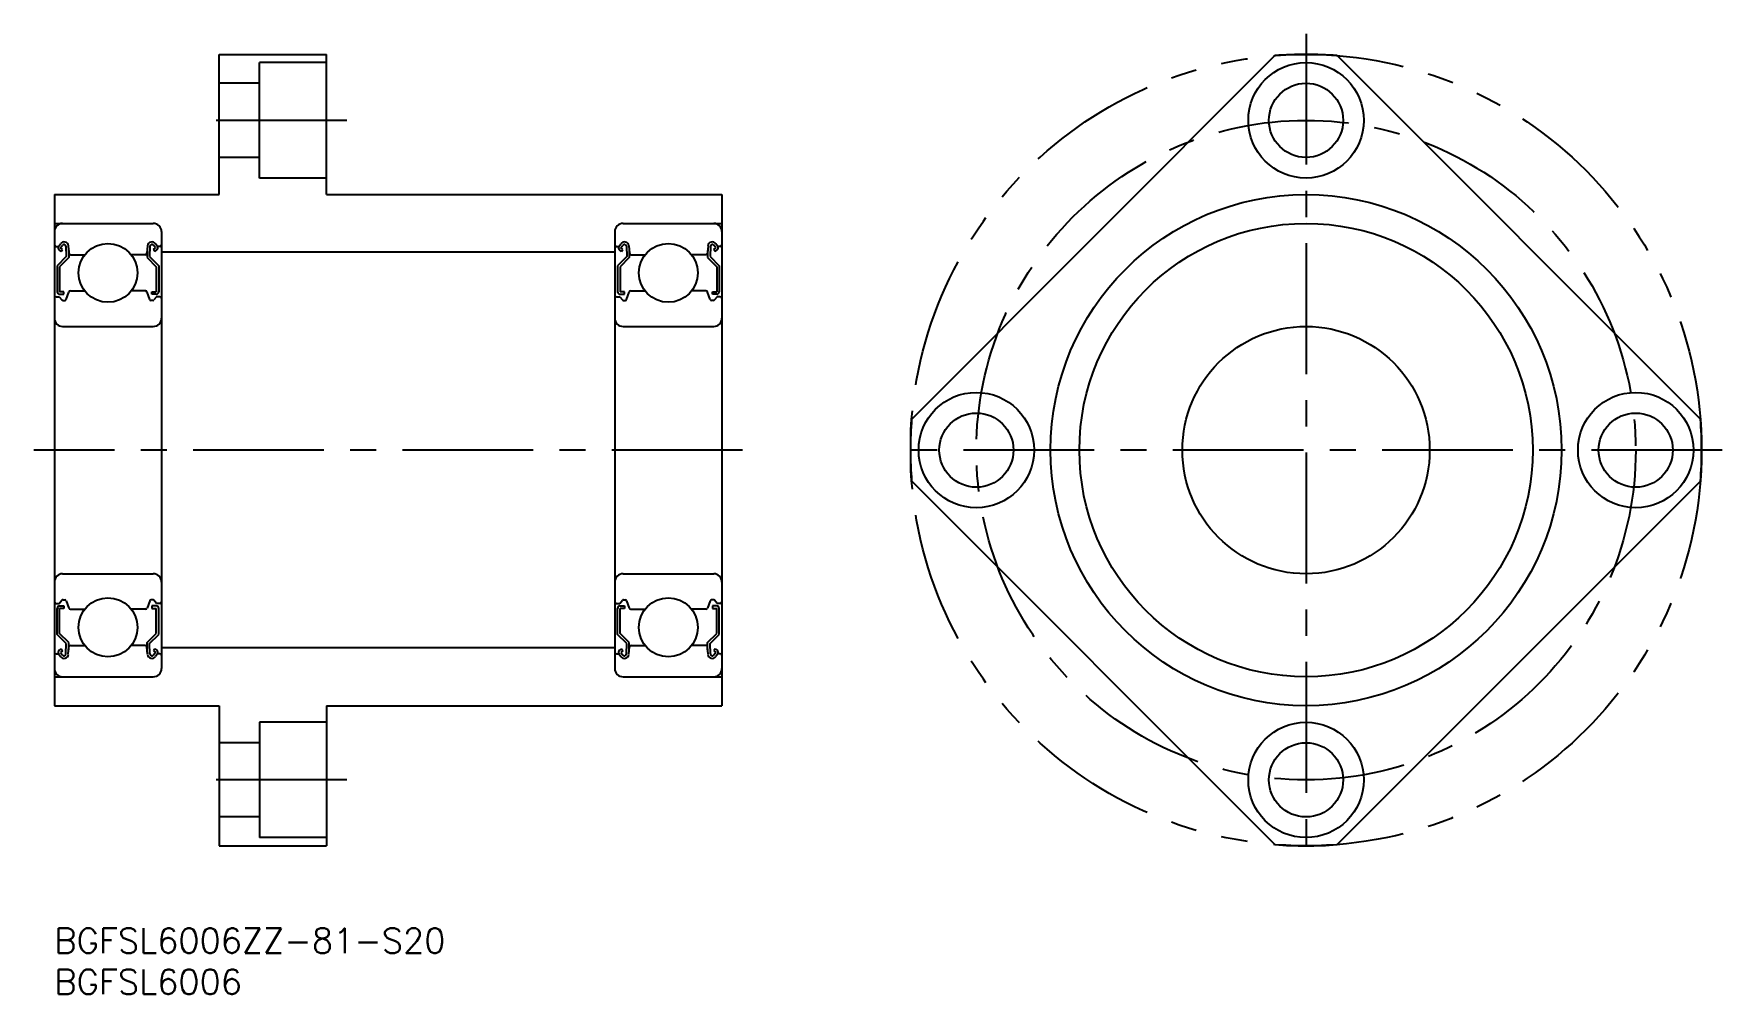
# Model space of a CAD drawing. Extents: x -2 to 202, y -8 to 108.
import ezdxf

# ---------------------------------------------------------------- set-up
doc = ezdxf.new("R2010")
doc.units = 0
doc.header["$LTSCALE"] = 0.5
doc.linetypes.add('CENTER', pattern=[50.8, 31.75, -6.35, 6.35, -6.35])
doc.linetypes.add('PHANTOM', pattern=[63.5, 31.75, -6.35, 6.35, -6.35, 6.35, -6.35])
for name, color, linetype in [('MSM_CENTER', 1, 'CENTER'), ('MSM_CONTINUOUS', 7, 'CONTINUOUS'), ('MSM_IMAGINARY', 6, 'PHANTOM'), ('MSM_PART_NUMBER', 7, 'CONTINUOUS')]:
    doc.layers.add(name, color=color, linetype=linetype)
doc.styles.get("Standard").update_dxf_attribs({"font": 'txt.shx', "height": 3, "bigfont": 'bigfont.shx'})

# ---------------------------------------------------------------- blocks, each defined once
blk = doc.blocks.new('*U25')
at = {"layer": 'MSM_PART_NUMBER'}
blk.add_text('BGFSL6006ZZ-81-S20', height=3, dxfattribs=at).set_placement((0, -3))
blk = doc.blocks.new('*U26')
at = {"layer": 'MSM_PART_NUMBER'}
blk.add_text('BGFSL6006', height=3, dxfattribs=at).set_placement((0, -8))

msp = doc.modelspace()

# ---------------------------------------------------------------- linework, layer by layer
at = {"layer": 'MSM_CENTER'}
for p, q in [((151.87, 108.5), (151.87, 7.5)), ((35.5, 98), (17.5, 98)), ((83.5, 58), (-2.5, 58)), ((202.37, 58), (101.37, 58)), ((35.5, 18), (17.5, 18))]:
    msp.add_line(p, q, dxfattribs=at)
msp.add_circle((151.87, 58), 40, dxfattribs=at)
at = {"layer": 'MSM_CONTINUOUS'}
for p, q in [((20, 106), (33, 106)), ((20, 89), (20, 106)), ((33, 105), (24.9, 105)), ((24.9, 91), (24.9, 105)), ((33, 89), (33, 106)), ((148.1, 105.85), (104.02, 61.77)), ((155.64, 105.85), (199.72, 61.77)), ((24.9, 102.5), (20, 102.5)), ((24.9, 93.5), (20, 93.5)), ((33, 91), (24.9, 91)), ((0, 89), (0, 27)), ((0, 89), (20, 89)), ((33, 89), (81, 89)), ((81, 89), (81, 27)), ((0, 85.5), (12, 85.5)), ((13, 84.5), (13, 31.5)), ((68, 84.5), (68, 31.5)), ((69, 85.5), (81, 85.5)), ((0.2, 82.7), (0.5, 82.7)), ((0.5, 82.7), (0.73, 83.03)), ((0.82, 82.11), (0.57, 82.28)), ((0.75, 82.53), (0.98, 82.86)), ((0.99, 82.35), (0.75, 82.53)), ((0.82, 82.11), (0.99, 82.35)), ((1.4, 82.73), (1.44, 81.47)), ((1.69, 82.77), (1.77, 81.88)), ((1.74, 82.22), (1.74, 81.35)), ((11.31, 82.77), (11.23, 81.88)), ((11.26, 82.22), (11.26, 81.35)), ((11.6, 82.73), (11.56, 81.47)), ((12.01, 82.35), (12.25, 82.53)), ((12.18, 82.11), (12.01, 82.35)), ((12.25, 82.53), (12.02, 82.86)), ((12.18, 82.11), (12.43, 82.28)), ((12.5, 82.7), (12.27, 83.03)), ((12.8, 82.7), (12.5, 82.7)), ((68, 82), (13, 82)), ((68.2, 82.7), (68.5, 82.7)), ((68.5, 82.7), (68.73, 83.03)), ((68.82, 82.11), (68.57, 82.28)), ((68.75, 82.53), (68.98, 82.86)), ((68.99, 82.35), (68.75, 82.53)), ((68.82, 82.11), (68.99, 82.35)), ((69.4, 82.73), (69.44, 81.47)), ((69.69, 82.77), (69.77, 81.88)), ((69.74, 82.22), (69.74, 81.35)), ((79.31, 82.77), (79.23, 81.88)), ((79.26, 82.22), (79.26, 81.35)), ((79.6, 82.73), (79.56, 81.47)), ((80.01, 82.35), (80.25, 82.53)), ((80.18, 82.11), (80.01, 82.35)), ((80.25, 82.53), (80.02, 82.86)), ((80.18, 82.11), (80.43, 82.28)), ((80.5, 82.7), (80.27, 83.03)), ((80.8, 82.7), (80.5, 82.7)), ((1.44, 81.47), (0.34, 80.37)), ((0.34, 80.37), (0.34, 77.2)), ((1.74, 81.35), (0.64, 80.25)), ((0.64, 80.25), (0.64, 77.2)), ((1.97, 81.7), (3.69, 81.7)), ((11.03, 81.7), (9.31, 81.7)), ((11.26, 81.35), (12.36, 80.25)), ((11.56, 81.47), (12.66, 80.37)), ((12.36, 80.25), (12.36, 77.2)), ((12.66, 80.37), (12.66, 77.2)), ((69.44, 81.47), (68.34, 80.37)), ((68.34, 80.37), (68.34, 77.2)), ((69.74, 81.35), (68.64, 80.25)), ((68.64, 80.25), (68.64, 77.2)), ((69.97, 81.7), (71.69, 81.7)), ((79.03, 81.7), (77.31, 81.7)), ((79.26, 81.35), (80.36, 80.25)), ((79.56, 81.47), (80.66, 80.37)), ((80.36, 80.25), (80.36, 77.2)), ((80.66, 80.37), (80.66, 77.2)), ((0.2, 76.6), (0.6, 76.6)), ((0.6, 76.6), (0.92, 76.22)), ((1.16, 77.2), (0.64, 77.2)), ((0.64, 76.9), (1.16, 76.9)), ((1.07, 76.15), (1.25, 76.15)), ((1.16, 76.9), (1.16, 77.2)), ((1.43, 76.28), (1.76, 77.17)), ((1.95, 77.3), (3.69, 77.3)), ((11.05, 77.3), (9.31, 77.3)), ((11.57, 76.28), (11.24, 77.17)), ((11.93, 76.15), (11.75, 76.15)), ((11.84, 76.9), (11.84, 77.2)), ((11.84, 77.2), (12.36, 77.2)), ((12.36, 76.9), (11.84, 76.9)), ((12.4, 76.6), (12.08, 76.22)), ((12.8, 76.6), (12.4, 76.6)), ((68.2, 76.6), (68.6, 76.6)), ((68.6, 76.6), (68.92, 76.22)), ((69.16, 77.2), (68.64, 77.2)), ((68.64, 76.9), (69.16, 76.9)), ((69.07, 76.15), (69.25, 76.15)), ((69.16, 76.9), (69.16, 77.2)), ((69.43, 76.28), (69.76, 77.17)), ((69.95, 77.3), (71.69, 77.3)), ((79.05, 77.3), (77.31, 77.3)), ((79.57, 76.28), (79.24, 77.17)), ((79.93, 76.15), (79.75, 76.15)), ((79.84, 76.9), (79.84, 77.2)), ((79.84, 77.2), (80.36, 77.2)), ((80.36, 76.9), (79.84, 76.9)), ((80.4, 76.6), (80.08, 76.22)), ((80.8, 76.6), (80.4, 76.6)), ((1, 73), (12, 73)), ((69, 73), (80, 73)), ((104.02, 54.23), (148.1, 10.15)), ((155.64, 10.15), (199.72, 54.23)), ((1, 43), (12, 43)), ((69, 43), (80, 43)), ((0.2, 39.4), (0.6, 39.4)), ((0.6, 39.4), (0.92, 39.78)), ((0.64, 39.1), (1.16, 39.1)), ((1.07, 39.85), (1.25, 39.85)), ((1.16, 39.1), (1.16, 38.8)), ((1.43, 39.72), (1.76, 38.83)), ((11.57, 39.72), (11.24, 38.83)), ((11.93, 39.85), (11.75, 39.85)), ((11.84, 39.1), (11.84, 38.8)), ((12.36, 39.1), (11.84, 39.1)), ((12.4, 39.4), (12.08, 39.78)), ((12.8, 39.4), (12.4, 39.4)), ((68.2, 39.4), (68.6, 39.4)), ((68.6, 39.4), (68.92, 39.78)), ((68.64, 39.1), (69.16, 39.1)), ((69.07, 39.85), (69.25, 39.85)), ((69.16, 39.1), (69.16, 38.8)), ((69.43, 39.72), (69.76, 38.83)), ((79.57, 39.72), (79.24, 38.83)), ((79.93, 39.85), (79.75, 39.85)), ((79.84, 39.1), (79.84, 38.8)), ((80.36, 39.1), (79.84, 39.1)), ((80.4, 39.4), (80.08, 39.78)), ((80.8, 39.4), (80.4, 39.4)), ((0.34, 35.63), (0.34, 38.8)), ((0.64, 35.75), (0.64, 38.8)), ((1.16, 38.8), (0.64, 38.8)), ((1.95, 38.7), (3.69, 38.7)), ((11.05, 38.7), (9.31, 38.7)), ((11.84, 38.8), (12.36, 38.8)), ((12.36, 35.75), (12.36, 38.8)), ((12.66, 35.63), (12.66, 38.8)), ((68.34, 35.63), (68.34, 38.8)), ((68.64, 35.75), (68.64, 38.8)), ((69.16, 38.8), (68.64, 38.8)), ((69.95, 38.7), (71.69, 38.7)), ((79.05, 38.7), (77.31, 38.7)), ((79.84, 38.8), (80.36, 38.8)), ((80.36, 35.75), (80.36, 38.8)), ((80.66, 35.63), (80.66, 38.8)), ((1.44, 34.53), (0.34, 35.63)), ((1.74, 34.65), (0.64, 35.75)), ((11.26, 34.65), (12.36, 35.75)), ((11.56, 34.53), (12.66, 35.63)), ((69.44, 34.53), (68.34, 35.63)), ((69.74, 34.65), (68.64, 35.75)), ((79.26, 34.65), (80.36, 35.75)), ((79.56, 34.53), (80.66, 35.63)), ((0.2, 33.3), (0.5, 33.3)), ((0.5, 33.3), (0.73, 32.97)), ((0.82, 33.89), (0.57, 33.72)), ((0.99, 33.65), (0.75, 33.47)), ((0.75, 33.47), (0.98, 33.14)), ((0.82, 33.89), (0.99, 33.65)), ((1.4, 33.27), (1.44, 34.53)), ((1.69, 33.23), (1.77, 34.12)), ((1.74, 33.78), (1.74, 34.65)), ((1.97, 34.3), (3.69, 34.3)), ((11.03, 34.3), (9.31, 34.3)), ((11.31, 33.23), (11.23, 34.12)), ((11.26, 33.78), (11.26, 34.65)), ((11.6, 33.27), (11.56, 34.53)), ((12.18, 33.89), (12.01, 33.65)), ((12.01, 33.65), (12.25, 33.47)), ((12.25, 33.47), (12.02, 33.14)), ((12.18, 33.89), (12.43, 33.72)), ((12.5, 33.3), (12.27, 32.97)), ((12.8, 33.3), (12.5, 33.3)), ((68, 34), (13, 34)), ((68.2, 33.3), (68.5, 33.3)), ((68.5, 33.3), (68.73, 32.97)), ((68.82, 33.89), (68.57, 33.72)), ((68.99, 33.65), (68.75, 33.47)), ((68.75, 33.47), (68.98, 33.14)), ((68.82, 33.89), (68.99, 33.65)), ((69.4, 33.27), (69.44, 34.53)), ((69.69, 33.23), (69.77, 34.12)), ((69.74, 33.78), (69.74, 34.65)), ((69.97, 34.3), (71.69, 34.3)), ((79.03, 34.3), (77.31, 34.3)), ((79.31, 33.23), (79.23, 34.12)), ((79.26, 33.78), (79.26, 34.65)), ((79.6, 33.27), (79.56, 34.53)), ((80.18, 33.89), (80.01, 33.65)), ((80.01, 33.65), (80.25, 33.47)), ((80.25, 33.47), (80.02, 33.14)), ((80.18, 33.89), (80.43, 33.72)), ((80.5, 33.3), (80.27, 32.97)), ((80.8, 33.3), (80.5, 33.3)), ((0, 30.5), (12, 30.5)), ((4.05, 30.5), (4.05, 30.5)), ((6.5, 30.5), (6.5, 30.5)), ((69, 30.5), (81, 30.5)), ((72.05, 30.5), (72.05, 30.5)), ((74.5, 30.5), (74.5, 30.5)), ((0, 27), (20, 27)), ((20, 27), (20, 10)), ((33, 27), (81, 27)), ((33, 27), (33, 10)), ((33, 25), (24.9, 25)), ((24.9, 25), (24.9, 11)), ((24.9, 22.5), (20, 22.5)), ((24.9, 13.5), (20, 13.5)), ((33, 11), (24.9, 11)), ((20, 10), (33, 10))]:
    msp.add_line(p, q, dxfattribs=at)
for centre, radius in [((151.87, 98), 7), ((151.87, 98), 4.5), ((151.87, 58), 31), ((151.87, 58), 27.5), ((6.5, 79.5), 3.57), ((74.5, 79.5), 3.57), ((151.87, 58), 15), ((111.87, 58), 7), ((191.87, 58), 7), ((111.87, 58), 4.5), ((191.87, 58), 4.5), ((6.5, 36.5), 3.57), ((74.5, 36.5), 3.57), ((151.87, 18), 7), ((151.87, 18), 4.5)]:
    msp.add_circle(centre, radius, dxfattribs=at)
for centre, radius, start, end in [((151.87, 58), 48, 85.4991, 94.5009), ((1, 84.5), 1, 90, 180), ((12, 84.5), 1, 0, 90), ((69, 84.5), 1, 90, 180), ((80, 84.5), 1, 0, 90), ((0.2, 82.9), 0.2, 180, 270), ((0.75, 82.53), 0.3, 144.9356, 235.0377), ((1.17, 82.73), 0.53, 5.0651, 144.9356), ((1.17, 82.72), 0.23, 2.1311, 144.9356), ((11.83, 82.73), 0.53, 35.0644, 174.9349), ((11.83, 82.72), 0.23, 35.0644, 177.8689), ((12.25, 82.53), 0.3, 304.9623, 35.0644), ((12.8, 82.9), 0.2, 270, 0), ((68.2, 82.9), 0.2, 180, 270), ((68.75, 82.53), 0.3, 144.9356, 235.0377), ((69.17, 82.73), 0.53, 5.0651, 144.9356), ((69.17, 82.72), 0.23, 2.1311, 144.9356), ((79.83, 82.73), 0.53, 35.0644, 174.9349), ((79.83, 82.72), 0.23, 35.0644, 177.8689), ((80.25, 82.53), 0.3, 304.9623, 35.0644), ((80.8, 82.9), 0.2, 270, 0), ((1.97, 81.9), 0.2, 185.0651, 270), ((11.03, 81.9), 0.2, 270, 354.9349), ((69.97, 81.9), 0.2, 185.0651, 270), ((79.03, 81.9), 0.2, 270, 354.9349), ((0.2, 76.4), 0.2, 90, 180), ((0.64, 77.2), 0.3, 180, 270), ((1.07, 76.35), 0.2, 219.9991, 270), ((1.25, 76.35), 0.2, 270, 339.9703), ((1.95, 77.1), 0.2, 90, 159.9703), ((11.05, 77.1), 0.2, 20.0297, 90), ((11.75, 76.35), 0.2, 200.0297, 270), ((11.93, 76.35), 0.2, 270, 320.0009), ((12.36, 77.2), 0.3, 270, 0), ((12.8, 76.4), 0.2, 0, 90), ((68.2, 76.4), 0.2, 90, 180), ((68.64, 77.2), 0.3, 180, 270), ((69.07, 76.35), 0.2, 219.9991, 270), ((69.25, 76.35), 0.2, 270, 339.9703), ((69.95, 77.1), 0.2, 90, 159.9703), ((79.05, 77.1), 0.2, 20.0297, 90), ((79.75, 76.35), 0.2, 200.0297, 270), ((79.93, 76.35), 0.2, 270, 320.0009), ((80.36, 77.2), 0.3, 270, 0), ((80.8, 76.4), 0.2, 0, 90), ((1, 74), 1, 180, 270), ((12, 74), 1, 270, 0), ((69, 74), 1, 180, 270), ((80, 74), 1, 270, 0), ((151.87, 58), 48, 175.4991, 184.5009), ((151.87, 58), 48, 355.4991, 4.5009), ((1, 42), 1, 90, 180), ((12, 42), 1, 0, 90), ((69, 42), 1, 90, 180), ((80, 42), 1, 0, 90), ((0.2, 39.6), 0.2, 180, 270), ((0.64, 38.8), 0.3, 90, 180), ((1.07, 39.65), 0.2, 90, 140.0009), ((1.25, 39.65), 0.2, 20.0297, 90), ((11.75, 39.65), 0.2, 90, 159.9703), ((11.93, 39.65), 0.2, 39.9991, 90), ((12.36, 38.8), 0.3, 0, 90), ((12.8, 39.6), 0.2, 270, 0), ((68.2, 39.6), 0.2, 180, 270), ((68.64, 38.8), 0.3, 90, 180), ((69.07, 39.65), 0.2, 90, 140.0009), ((69.25, 39.65), 0.2, 20.0297, 90), ((79.75, 39.65), 0.2, 90, 159.9703), ((79.93, 39.65), 0.2, 39.9991, 90), ((80.36, 38.8), 0.3, 0, 90), ((80.8, 39.6), 0.2, 270, 0), ((1.95, 38.9), 0.2, 200.0297, 270), ((11.05, 38.9), 0.2, 270, 339.9703), ((69.95, 38.9), 0.2, 200.0297, 270), ((79.05, 38.9), 0.2, 270, 339.9703), ((0.2, 33.1), 0.2, 90, 180), ((0.75, 33.47), 0.3, 124.9623, 215.0644), ((1.17, 33.27), 0.53, 215.0644, 354.9349), ((1.17, 33.28), 0.23, 215.0644, 357.8689), ((1.97, 34.1), 0.2, 90, 174.9349), ((11.03, 34.1), 0.2, 5.0651, 90), ((11.83, 33.27), 0.53, 185.0651, 324.9356), ((11.83, 33.28), 0.23, 182.1311, 324.9356), ((12.25, 33.47), 0.3, 324.9356, 55.0377), ((12.8, 33.1), 0.2, 0, 90), ((68.2, 33.1), 0.2, 90, 180), ((68.75, 33.47), 0.3, 124.9623, 215.0644), ((69.17, 33.27), 0.53, 215.0644, 354.9349), ((69.17, 33.28), 0.23, 215.0644, 357.8689), ((69.97, 34.1), 0.2, 90, 174.9349), ((79.03, 34.1), 0.2, 5.0651, 90), ((79.83, 33.27), 0.53, 185.0651, 324.9356), ((79.83, 33.28), 0.23, 182.1311, 324.9356), ((80.25, 33.47), 0.3, 324.9356, 55.0377), ((80.8, 33.1), 0.2, 0, 90), ((1, 31.5), 1, 180, 270), ((12, 31.5), 1, 270, 0), ((69, 31.5), 1, 180, 270), ((80, 31.5), 1, 270, 0), ((151.87, 58), 48, 265.4991, 274.5009)]:
    msp.add_arc(centre, radius, start, end, dxfattribs=at)
at = {"layer": 'MSM_IMAGINARY'}
msp.add_circle((151.87, 58), 48, dxfattribs=at)

# ---------------------------------------------------------------- block references
at = {"layer": 'MSM_CONTINUOUS'}
for name in ['*U25', '*U26']:
    msp.add_blockref(name, (0, 0), dxfattribs=at)

doc.saveas('drawing.dxf')
